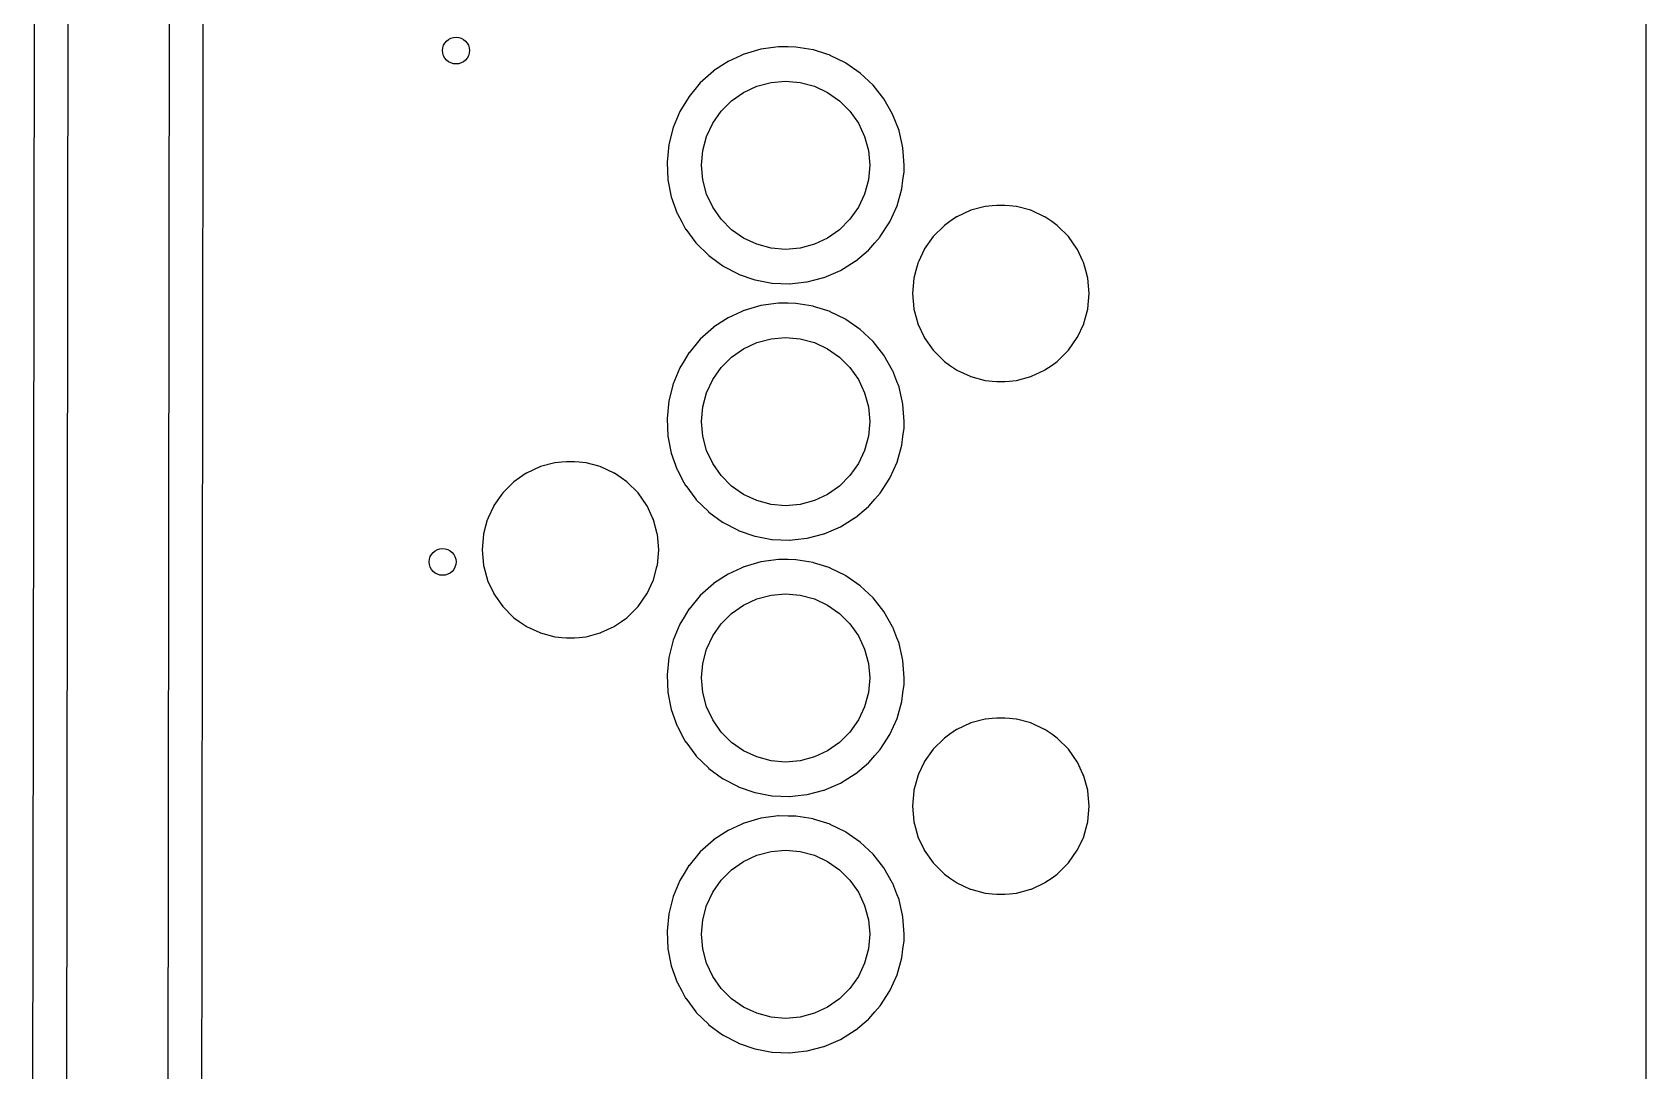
# Model space of a CAD drawing. Extents: x 4.65 to 6.59, y -5.22 to -3.28.
# Drawn here: x 5.646 to 6.59, y -4.778 to -4.17 of the extents above; entities that cross this region are included whole.
import ezdxf

# ---------------------------------------------------------------- set-up
doc = ezdxf.new("R2010")
doc.units = 0
doc.header["$MEASUREMENT"] = 0
doc.layers.add('BLACK', color=7, linetype='CONTINUOUS')

msp = doc.modelspace()

# ---------------------------------------------------------------- linework, layer by layer
at = {"layer": 'BLACK', "linetype": 'CONTINUOUS'}
for p, q in [((6.59012, -3.28004), (6.59012, -5.21012)), ((5.66564, -4.98835), (5.66732, -3.64305)), ((5.72638, -3.63783), (5.72469, -4.98842)), ((5.64728, -3.65527), (5.64646, -4.31404)), ((5.74564, -4.24641), (5.74583, -4.09641)), ((6.0607, -4.18394), (6.05296, -4.18751)), ((6.06213, -4.18328), (6.0607, -4.18394)), ((6.0623, -4.1832), (6.06213, -4.18328)), ((6.06213, -4.18328), (6.06213, -4.18328)), ((6.07218, -4.18032), (6.0623, -4.1832)), ((6.08238, -4.17893), (6.07218, -4.18032)), ((6.08256, -4.17893), (6.08238, -4.17893)), ((6.08819, -4.17901), (6.08256, -4.17893)), ((6.08256, -4.17893), (6.08256, -4.17893)), ((6.09267, -4.17907), (6.08819, -4.17901)), ((6.10282, -4.18072), (6.09267, -4.17907)), ((6.103, -4.18078), (6.10282, -4.18072)), ((6.11081, -4.18328), (6.103, -4.18078)), ((6.11262, -4.18386), (6.11081, -4.18328)), ((6.11279, -4.18394), (6.11262, -4.18386)), ((6.12169, -4.18833), (6.11279, -4.18394)), ((6.11279, -4.18394), (6.11279, -4.18394)), ((6.04435, -4.19315), (6.03667, -4.2)), ((6.0445, -4.19305), (6.04435, -4.19315)), ((6.05142, -4.18851), (6.0445, -4.19305)), ((6.0445, -4.19305), (6.0445, -4.19305)), ((6.05296, -4.18751), (6.05142, -4.18851)), ((6.12185, -4.18841), (6.12169, -4.18833)), ((6.13031, -4.19427), (6.12185, -4.18841)), ((6.03667, -4.2), (6.03009, -4.20791)), ((6.06201, -4.20561), (6.06978, -4.20198)), ((6.06978, -4.20198), (6.07807, -4.19976)), ((6.07807, -4.19976), (6.08661, -4.19902)), ((6.08661, -4.19902), (6.09516, -4.19976)), ((6.09516, -4.19976), (6.10345, -4.20198)), ((6.10345, -4.20198), (6.11122, -4.20561)), ((6.1378, -4.20132), (6.13031, -4.19427)), ((6.14417, -4.20941), (6.1378, -4.20132)), ((6.03009, -4.20791), (6.02475, -4.21671)), ((6.04892, -4.2166), (6.05498, -4.21053)), ((6.05498, -4.21053), (6.06201, -4.20561)), ((6.11122, -4.20561), (6.11825, -4.21053)), ((6.11825, -4.21053), (6.12431, -4.2166)), ((6.14928, -4.21834), (6.14417, -4.20941)), ((6.02475, -4.21671), (6.02078, -4.2262)), ((6.04399, -4.22362), (6.04892, -4.2166)), ((6.12431, -4.2166), (6.12923, -4.22362)), ((6.15301, -4.22793), (6.14928, -4.21834)), ((6.02078, -4.2262), (6.01824, -4.23617)), ((6.04037, -4.2314), (6.04399, -4.22362)), ((6.12923, -4.22362), (6.13286, -4.2314)), ((6.15305, -4.22811), (6.15301, -4.22793)), ((6.15483, -4.23599), (6.15305, -4.22811)), ((6.01824, -4.23617), (6.01721, -4.24641)), ((6.0374, -4.24823), (6.03815, -4.23968)), ((6.03815, -4.23968), (6.04037, -4.2314)), ((6.13286, -4.2314), (6.13508, -4.23968)), ((6.13508, -4.23968), (6.13583, -4.24823)), ((6.15528, -4.23797), (6.15483, -4.23599)), ((6.15604, -4.24823), (6.15528, -4.23797)), ((5.74554, -4.32323), (5.74564, -4.24641)), ((6.01721, -4.24641), (6.01771, -4.25669)), ((6.03815, -4.25677), (6.0374, -4.24823)), ((6.13583, -4.24823), (6.13508, -4.25677)), ((6.15595, -4.25186), (6.15604, -4.24823)), ((6.01771, -4.25669), (6.01971, -4.26678)), ((6.04037, -4.26506), (6.03815, -4.25677)), ((6.13508, -4.25677), (6.13286, -4.26506)), ((6.15465, -4.26207), (6.15531, -4.25687)), ((6.15531, -4.25687), (6.15593, -4.25199)), ((6.15593, -4.25198), (6.15595, -4.25186)), ((6.15593, -4.25199), (6.15593, -4.25198)), ((6.01971, -4.26678), (6.02319, -4.27647)), ((6.04399, -4.27283), (6.04037, -4.26506)), ((6.13286, -4.26506), (6.12923, -4.27283)), ((6.15185, -4.27197), (6.15465, -4.26207)), ((6.02319, -4.27647), (6.02328, -4.27663)), ((6.02328, -4.27663), (6.02582, -4.28136)), ((6.04892, -4.27986), (6.04399, -4.27283)), ((6.12923, -4.27283), (6.12431, -4.27986)), ((6.14763, -4.28136), (6.15185, -4.27197)), ((6.18674, -4.27844), (6.18282, -4.28119)), ((6.18694, -4.27835), (6.18674, -4.27844)), ((6.19472, -4.27473), (6.18694, -4.27835)), ((6.18694, -4.27835), (6.18694, -4.27835)), ((6.19491, -4.27463), (6.19472, -4.27473)), ((6.19472, -4.27473), (6.19472, -4.27473)), ((6.19512, -4.27458), (6.19491, -4.27463)), ((6.20341, -4.27236), (6.19512, -4.27458)), ((6.19512, -4.27458), (6.19512, -4.27458)), ((6.20362, -4.2723), (6.20341, -4.27236)), ((6.20341, -4.27236), (6.20341, -4.27236)), ((6.20754, -4.27196), (6.20362, -4.2723)), ((6.21024, -4.27172), (6.20754, -4.27196)), ((6.21035, -4.27171), (6.21024, -4.27172)), ((6.21024, -4.27172), (6.21024, -4.27172)), ((6.21485, -4.27171), (6.21035, -4.27171)), ((6.21495, -4.27172), (6.21485, -4.27171)), ((6.21766, -4.27196), (6.21495, -4.27172)), ((6.21495, -4.27172), (6.21495, -4.27172)), ((6.22158, -4.2723), (6.21766, -4.27196)), ((6.22179, -4.27236), (6.22158, -4.2723)), ((6.23008, -4.27458), (6.22179, -4.27236)), ((6.22179, -4.27236), (6.22179, -4.27236)), ((6.23029, -4.27463), (6.23008, -4.27458)), ((6.23008, -4.27458), (6.23008, -4.27458)), ((6.23048, -4.27473), (6.23029, -4.27463)), ((6.23826, -4.27835), (6.23048, -4.27473)), ((6.23048, -4.27473), (6.23048, -4.27473)), ((6.23845, -4.27844), (6.23826, -4.27835)), ((6.23826, -4.27835), (6.23826, -4.27835)), ((6.24237, -4.28119), (6.23845, -4.27844)), ((6.02582, -4.28136), (6.02806, -4.28553)), ((6.02806, -4.28553), (6.02817, -4.28568)), ((6.02817, -4.28568), (6.02817, -4.28568)), ((6.02817, -4.28568), (6.03411, -4.29363)), ((6.05498, -4.28593), (6.04892, -4.27986)), ((6.06201, -4.29085), (6.05498, -4.28593)), ((6.11825, -4.28593), (6.11122, -4.29085)), ((6.12431, -4.27986), (6.11825, -4.28593)), ((6.14206, -4.29001), (6.14763, -4.28136)), ((6.17936, -4.28361), (6.17298, -4.28999)), ((6.17954, -4.28349), (6.17936, -4.28361)), ((6.18282, -4.28119), (6.17954, -4.28349)), ((6.17954, -4.28349), (6.17954, -4.28349)), ((6.24566, -4.28349), (6.24237, -4.28119)), ((6.24584, -4.28361), (6.24566, -4.28349)), ((6.24566, -4.28349), (6.24566, -4.28349)), ((6.25221, -4.28999), (6.24584, -4.28361)), ((6.03411, -4.29363), (6.03411, -4.29363)), ((6.03411, -4.29363), (6.03422, -4.29378)), ((6.03422, -4.29378), (6.03435, -4.29391)), ((6.03435, -4.29391), (6.03435, -4.29391)), ((6.03435, -4.29391), (6.04139, -4.30089)), ((6.06978, -4.29447), (6.06201, -4.29085)), ((6.07807, -4.29669), (6.06978, -4.29447)), ((6.08661, -4.29744), (6.07807, -4.29669)), ((6.09516, -4.29669), (6.08661, -4.29744)), ((6.10345, -4.29447), (6.09516, -4.29669)), ((6.11122, -4.29085), (6.10345, -4.29447)), ((6.13528, -4.29775), (6.13889, -4.29363)), ((6.13889, -4.29363), (6.14194, -4.29015)), ((6.14194, -4.29015), (6.14206, -4.29001)), ((6.14194, -4.29015), (6.14194, -4.29015)), ((6.16781, -4.29737), (6.16772, -4.29757)), ((6.17298, -4.28999), (6.16781, -4.29737)), ((6.25738, -4.29737), (6.25221, -4.28999)), ((6.25747, -4.29757), (6.25738, -4.29737)), ((6.04139, -4.30089), (6.04153, -4.30102)), ((6.04153, -4.30102), (6.04167, -4.30113)), ((6.04167, -4.30113), (6.04167, -4.30113)), ((6.04167, -4.30113), (6.04769, -4.30554)), ((6.04769, -4.30554), (6.04982, -4.30711)), ((6.11867, -4.30981), (6.12742, -4.3044)), ((6.12742, -4.3044), (6.12756, -4.30428)), ((6.12756, -4.30428), (6.13514, -4.29787)), ((6.12756, -4.30428), (6.12756, -4.30428)), ((6.13514, -4.29787), (6.13528, -4.29775)), ((6.13514, -4.29787), (6.13514, -4.29787)), ((6.16395, -4.30575), (6.16284, -4.30988)), ((6.164, -4.30554), (6.16395, -4.30575)), ((6.16395, -4.30575), (6.16395, -4.30575)), ((6.16459, -4.30428), (6.164, -4.30554)), ((6.16772, -4.29757), (6.16459, -4.30428)), ((6.16772, -4.29757), (6.16772, -4.29757)), ((6.2606, -4.30428), (6.25747, -4.29757)), ((6.25747, -4.29757), (6.25747, -4.29757)), ((6.26119, -4.30554), (6.2606, -4.30428)), ((6.26125, -4.30575), (6.26119, -4.30554)), ((6.26236, -4.30988), (6.26125, -4.30575)), ((6.26125, -4.30575), (6.26125, -4.30575)), ((5.64646, -4.31404), (5.64563, -4.97699)), ((6.04982, -4.30711), (6.04999, -4.30719)), ((6.04999, -4.30719), (6.04999, -4.30719)), ((6.04999, -4.30719), (6.05877, -4.31181)), ((6.05877, -4.31181), (6.05877, -4.31181)), ((6.05877, -4.31181), (6.05893, -4.3119)), ((6.05893, -4.3119), (6.06865, -4.31529)), ((6.06865, -4.31529), (6.06883, -4.31532)), ((6.06883, -4.31532), (6.07857, -4.31717)), ((6.09927, -4.31649), (6.10371, -4.31532)), ((6.10371, -4.31532), (6.10904, -4.31392)), ((6.10904, -4.31392), (6.10922, -4.31387)), ((6.10904, -4.31392), (6.10904, -4.31392)), ((6.10922, -4.31387), (6.11867, -4.30981)), ((6.16167, -4.31425), (6.16089, -4.32323)), ((6.16284, -4.30988), (6.16167, -4.31425)), ((6.26353, -4.31425), (6.26236, -4.30988)), ((6.26431, -4.32323), (6.26353, -4.31425)), ((5.74545, -4.39641), (5.74554, -4.32323)), ((6.07857, -4.31717), (6.07857, -4.31717)), ((6.07857, -4.31717), (6.07875, -4.31721)), ((6.07875, -4.31721), (6.0839, -4.31741)), ((6.0839, -4.31741), (6.08885, -4.31761)), ((6.08885, -4.31761), (6.08885, -4.31761)), ((6.08885, -4.31761), (6.08904, -4.31761)), ((6.08904, -4.31761), (6.09216, -4.31727)), ((6.09216, -4.31727), (6.09908, -4.31651)), ((6.09908, -4.31651), (6.09927, -4.31649)), ((6.09908, -4.31651), (6.09908, -4.31651)), ((6.16089, -4.32323), (6.16167, -4.33221)), ((6.26353, -4.33221), (6.26431, -4.32323)), ((6.0607, -4.33394), (6.05296, -4.33751)), ((6.06213, -4.33328), (6.0607, -4.33394)), ((6.0623, -4.3332), (6.06213, -4.33328)), ((6.06213, -4.33328), (6.06213, -4.33328)), ((6.07218, -4.33032), (6.0623, -4.3332)), ((6.08238, -4.32893), (6.07218, -4.33032)), ((6.08256, -4.32893), (6.08238, -4.32893)), ((6.08819, -4.32901), (6.08256, -4.32893)), ((6.08256, -4.32893), (6.08256, -4.32893)), ((6.09267, -4.32907), (6.08819, -4.32901)), ((6.10282, -4.33072), (6.09267, -4.32907)), ((6.103, -4.33078), (6.10282, -4.33072)), ((6.11081, -4.33328), (6.103, -4.33078)), ((6.11262, -4.33386), (6.11081, -4.33328)), ((6.11279, -4.33394), (6.11262, -4.33386)), ((6.12169, -4.33833), (6.11279, -4.33394)), ((6.11279, -4.33394), (6.11279, -4.33394)), ((6.16167, -4.33221), (6.16173, -4.33242)), ((6.16173, -4.33242), (6.16173, -4.33242)), ((6.16173, -4.33242), (6.1621, -4.3338)), ((6.1621, -4.3338), (6.164, -4.34092)), ((6.26119, -4.34092), (6.2631, -4.3338)), ((6.2631, -4.3338), (6.26347, -4.33242)), ((6.26347, -4.33242), (6.26353, -4.33221)), ((6.26347, -4.33242), (6.26347, -4.33242)), ((6.04435, -4.34315), (6.03667, -4.35)), ((6.0445, -4.34305), (6.04435, -4.34315)), ((6.05142, -4.33851), (6.0445, -4.34305)), ((6.0445, -4.34305), (6.0445, -4.34305)), ((6.05296, -4.33751), (6.05142, -4.33851)), ((6.12185, -4.33841), (6.12169, -4.33833)), ((6.13031, -4.34427), (6.12185, -4.33841)), ((6.1378, -4.35132), (6.13031, -4.34427)), ((6.164, -4.34092), (6.1641, -4.34111)), ((6.1641, -4.34111), (6.1641, -4.34111)), ((6.1641, -4.34111), (6.16772, -4.34889)), ((6.25747, -4.34889), (6.2611, -4.34111)), ((6.2611, -4.34111), (6.26119, -4.34092)), ((6.2611, -4.34111), (6.2611, -4.34111)), ((6.03667, -4.35), (6.03009, -4.35791)), ((6.06201, -4.35561), (6.06978, -4.35198)), ((6.06978, -4.35198), (6.07807, -4.34976)), ((6.07807, -4.34976), (6.08661, -4.34902)), ((6.08661, -4.34902), (6.09516, -4.34976)), ((6.09516, -4.34976), (6.10345, -4.35198)), ((6.10345, -4.35198), (6.11122, -4.35561)), ((6.14417, -4.35941), (6.1378, -4.35132)), ((6.16772, -4.34889), (6.16772, -4.34889)), ((6.16772, -4.34889), (6.16781, -4.34908)), ((6.16781, -4.34908), (6.17298, -4.35647)), ((6.25221, -4.35647), (6.25738, -4.34908)), ((6.25738, -4.34908), (6.25747, -4.34889)), ((6.25747, -4.34889), (6.25747, -4.34889)), ((6.02719, -4.36269), (6.02475, -4.36671)), ((6.03, -4.35807), (6.02719, -4.36269)), ((6.03009, -4.35791), (6.03, -4.35807)), ((6.04892, -4.3666), (6.05498, -4.36053)), ((6.05498, -4.36053), (6.06201, -4.35561)), ((6.11122, -4.35561), (6.11825, -4.36053)), ((6.11825, -4.36053), (6.12431, -4.3666)), ((6.14928, -4.36834), (6.14417, -4.35941)), ((6.17298, -4.35647), (6.17936, -4.36284)), ((6.17936, -4.36284), (6.17954, -4.36297)), ((6.17954, -4.36297), (6.17954, -4.36297)), ((6.17954, -4.36297), (6.18261, -4.36512)), ((6.24258, -4.36512), (6.24566, -4.36297)), ((6.24566, -4.36297), (6.24584, -4.36284)), ((6.24566, -4.36297), (6.24566, -4.36297)), ((6.24584, -4.36284), (6.25221, -4.35647)), ((6.02475, -4.36671), (6.02078, -4.3762)), ((6.04399, -4.37362), (6.04892, -4.3666)), ((6.12431, -4.3666), (6.12923, -4.37362)), ((6.14934, -4.36851), (6.14928, -4.36834)), ((6.15177, -4.37474), (6.14934, -4.36851)), ((6.14934, -4.36851), (6.14934, -4.36851)), ((6.18261, -4.36512), (6.18674, -4.36801)), ((6.18674, -4.36801), (6.18694, -4.3681)), ((6.18694, -4.3681), (6.18694, -4.3681)), ((6.18694, -4.3681), (6.19472, -4.37173)), ((6.19472, -4.37173), (6.19491, -4.37182)), ((6.19491, -4.37182), (6.19512, -4.37188)), ((6.19512, -4.37188), (6.19512, -4.37188)), ((6.19512, -4.37188), (6.20341, -4.3741)), ((6.22179, -4.3741), (6.23008, -4.37188)), ((6.23008, -4.37188), (6.23029, -4.37182)), ((6.23008, -4.37188), (6.23008, -4.37188)), ((6.23029, -4.37182), (6.23048, -4.37173)), ((6.23048, -4.37173), (6.23826, -4.3681)), ((6.23826, -4.3681), (6.23845, -4.36801)), ((6.23826, -4.3681), (6.23826, -4.3681)), ((6.23845, -4.36801), (6.24258, -4.36512)), ((6.02078, -4.3762), (6.01824, -4.38617)), ((6.03815, -4.38968), (6.04037, -4.3814)), ((6.04037, -4.3814), (6.04399, -4.37362)), ((6.12923, -4.37362), (6.13286, -4.3814)), ((6.13286, -4.3814), (6.13508, -4.38968)), ((6.15301, -4.37793), (6.15177, -4.37474)), ((6.15305, -4.37811), (6.15301, -4.37793)), ((6.15483, -4.38599), (6.15305, -4.37811)), ((6.20341, -4.3741), (6.20341, -4.3741)), ((6.20341, -4.3741), (6.20362, -4.37416)), ((6.20362, -4.37416), (6.20754, -4.3745)), ((6.20754, -4.3745), (6.21024, -4.37473)), ((6.21024, -4.37473), (6.21024, -4.37473)), ((6.21024, -4.37473), (6.21035, -4.37474)), ((6.21035, -4.37474), (6.21485, -4.37474)), ((6.21485, -4.37474), (6.21495, -4.37473)), ((6.21495, -4.37473), (6.21766, -4.3745)), ((6.21495, -4.37473), (6.21495, -4.37473)), ((6.21766, -4.3745), (6.22158, -4.37416)), ((6.22158, -4.37416), (6.22179, -4.3741)), ((6.22179, -4.3741), (6.22179, -4.3741)), ((6.01824, -4.38617), (6.01721, -4.39641)), ((6.0374, -4.39823), (6.03815, -4.38968)), ((6.13508, -4.38968), (6.13583, -4.39823)), ((6.15528, -4.38797), (6.15483, -4.38599)), ((6.15604, -4.39823), (6.15528, -4.38797)), ((5.74536, -4.47323), (5.74545, -4.39641)), ((6.01721, -4.39641), (6.01771, -4.40669)), ((6.03815, -4.40677), (6.0374, -4.39823)), ((6.13583, -4.39823), (6.13508, -4.40677)), ((6.15595, -4.40186), (6.15604, -4.39823)), ((6.01771, -4.40669), (6.01971, -4.41678)), ((6.04037, -4.41506), (6.03815, -4.40677)), ((6.13508, -4.40677), (6.13286, -4.41506)), ((6.15465, -4.41207), (6.15531, -4.40687)), ((6.15531, -4.40687), (6.15593, -4.40199)), ((6.15593, -4.40198), (6.15595, -4.40186)), ((6.15593, -4.40199), (6.15593, -4.40198)), ((6.01971, -4.41678), (6.02319, -4.42647)), ((6.04399, -4.42283), (6.04037, -4.41506)), ((6.13286, -4.41506), (6.12923, -4.42283)), ((6.15185, -4.42197), (6.15465, -4.41207)), ((5.93477, -4.42844), (5.93085, -4.43119)), ((5.93497, -4.42835), (5.93477, -4.42844)), ((5.94275, -4.42473), (5.93497, -4.42835)), ((5.93497, -4.42835), (5.93497, -4.42835)), ((5.94294, -4.42463), (5.94275, -4.42473)), ((5.94275, -4.42473), (5.94275, -4.42473)), ((5.94315, -4.42458), (5.94294, -4.42463)), ((5.95144, -4.42236), (5.94315, -4.42458)), ((5.94315, -4.42458), (5.94315, -4.42458)), ((5.95165, -4.4223), (5.95144, -4.42236)), ((5.95144, -4.42236), (5.95144, -4.42236)), ((5.95557, -4.42196), (5.95165, -4.4223)), ((5.95827, -4.42172), (5.95557, -4.42196)), ((5.95838, -4.42171), (5.95827, -4.42172)), ((5.95827, -4.42172), (5.95827, -4.42172)), ((5.96288, -4.42171), (5.95838, -4.42171)), ((5.96299, -4.42172), (5.96288, -4.42171)), ((5.96569, -4.42196), (5.96299, -4.42172)), ((5.96299, -4.42172), (5.96299, -4.42172)), ((5.96961, -4.4223), (5.96569, -4.42196)), ((5.96982, -4.42236), (5.96961, -4.4223)), ((5.97811, -4.42458), (5.96982, -4.42236)), ((5.96982, -4.42236), (5.96982, -4.42236)), ((5.97832, -4.42463), (5.97811, -4.42458)), ((5.97811, -4.42458), (5.97811, -4.42458)), ((5.97851, -4.42473), (5.97832, -4.42463)), ((5.98629, -4.42835), (5.97851, -4.42473)), ((5.97851, -4.42473), (5.97851, -4.42473)), ((5.98649, -4.42844), (5.98629, -4.42835)), ((5.98629, -4.42835), (5.98629, -4.42835)), ((5.99041, -4.43119), (5.98649, -4.42844)), ((6.02319, -4.42647), (6.02328, -4.42663)), ((6.02328, -4.42663), (6.02711, -4.43377)), ((6.04892, -4.42986), (6.04399, -4.42283)), ((6.12923, -4.42283), (6.12431, -4.42986)), ((6.14763, -4.43136), (6.15185, -4.42197)), ((5.92739, -4.43361), (5.92102, -4.43999)), ((5.92757, -4.43349), (5.92739, -4.43361)), ((5.93085, -4.43119), (5.92757, -4.43349)), ((5.92757, -4.43349), (5.92757, -4.43349)), ((5.99369, -4.43349), (5.99041, -4.43119)), ((5.99387, -4.43361), (5.99369, -4.43349)), ((5.99369, -4.43349), (5.99369, -4.43349)), ((6.00024, -4.43999), (5.99387, -4.43361)), ((6.02711, -4.43377), (6.02806, -4.43553)), ((6.02806, -4.43553), (6.02817, -4.43568)), ((6.02817, -4.43568), (6.02817, -4.43568)), ((6.02817, -4.43568), (6.03411, -4.44363)), ((6.05498, -4.43593), (6.04892, -4.42986)), ((6.06201, -4.44085), (6.05498, -4.43593)), ((6.11825, -4.43593), (6.11122, -4.44085)), ((6.12431, -4.42986), (6.11825, -4.43593)), ((6.14206, -4.44001), (6.14763, -4.43136)), ((5.91575, -4.44757), (5.91253, -4.45449)), ((5.91585, -4.44737), (5.91575, -4.44757)), ((5.91575, -4.44757), (5.91575, -4.44757)), ((5.92102, -4.43999), (5.91585, -4.44737)), ((6.00541, -4.44737), (6.00024, -4.43999)), ((6.00551, -4.44757), (6.00541, -4.44737)), ((6.00873, -4.45449), (6.00551, -4.44757)), ((6.00551, -4.44757), (6.00551, -4.44757)), ((6.03411, -4.44363), (6.03411, -4.44363)), ((6.03411, -4.44363), (6.03422, -4.44378)), ((6.03422, -4.44378), (6.03435, -4.44391)), ((6.03435, -4.44391), (6.03435, -4.44391)), ((6.03435, -4.44391), (6.04139, -4.45089)), ((6.06978, -4.44447), (6.06201, -4.44085)), ((6.07807, -4.44669), (6.06978, -4.44447)), ((6.08661, -4.44744), (6.07807, -4.44669)), ((6.09516, -4.44669), (6.08661, -4.44744)), ((6.10345, -4.44447), (6.09516, -4.44669)), ((6.11122, -4.44085), (6.10345, -4.44447)), ((6.12756, -4.45428), (6.13514, -4.44787)), ((6.13514, -4.44787), (6.13528, -4.44775)), ((6.13514, -4.44787), (6.13514, -4.44787)), ((6.13528, -4.44775), (6.13889, -4.44363)), ((6.13889, -4.44363), (6.14194, -4.44015)), ((6.14194, -4.44015), (6.14206, -4.44001)), ((6.14194, -4.44015), (6.14194, -4.44015)), ((5.91198, -4.45575), (5.90979, -4.46392)), ((5.91204, -4.45554), (5.91198, -4.45575)), ((5.91198, -4.45575), (5.91198, -4.45575)), ((5.91253, -4.45449), (5.91204, -4.45554)), ((6.00922, -4.45554), (6.00873, -4.45449)), ((6.00928, -4.45575), (6.00922, -4.45554)), ((6.01147, -4.46392), (6.00928, -4.45575)), ((6.00928, -4.45575), (6.00928, -4.45575)), ((6.04139, -4.45089), (6.04153, -4.45102)), ((6.04153, -4.45102), (6.04167, -4.45113)), ((6.04167, -4.45113), (6.04167, -4.45113)), ((6.04167, -4.45113), (6.04968, -4.457)), ((6.04968, -4.457), (6.04982, -4.45711)), ((6.04982, -4.45711), (6.04999, -4.45719)), ((6.04999, -4.45719), (6.04999, -4.45719)), ((6.04999, -4.45719), (6.05877, -4.46181)), ((6.11867, -4.45981), (6.12742, -4.4544)), ((6.12742, -4.4544), (6.12756, -4.45428)), ((6.12756, -4.45428), (6.12756, -4.45428)), ((5.9097, -4.46425), (5.90892, -4.47323)), ((5.90979, -4.46392), (5.9097, -4.46425)), ((6.01156, -4.46425), (6.01147, -4.46392)), ((6.01234, -4.47323), (6.01156, -4.46425)), ((6.05877, -4.46181), (6.05877, -4.46181)), ((6.05877, -4.46181), (6.05893, -4.4619)), ((6.05893, -4.4619), (6.06865, -4.46529)), ((6.06865, -4.46529), (6.06883, -4.46532)), ((6.06883, -4.46532), (6.07857, -4.46717)), ((6.07857, -4.46717), (6.07857, -4.46717)), ((6.07857, -4.46717), (6.07875, -4.46721)), ((6.07875, -4.46721), (6.0839, -4.46741)), ((6.0839, -4.46741), (6.08885, -4.46761)), ((6.08904, -4.46761), (6.09216, -4.46727)), ((6.09216, -4.46727), (6.09908, -4.46651)), ((6.09908, -4.46651), (6.09927, -4.46649)), ((6.09908, -4.46651), (6.09908, -4.46651)), ((6.09927, -4.46649), (6.10371, -4.46532)), ((6.10371, -4.46532), (6.10904, -4.46392)), ((6.10904, -4.46392), (6.10922, -4.46387)), ((6.10904, -4.46392), (6.10904, -4.46392)), ((6.10922, -4.46387), (6.11867, -4.45981)), ((5.74527, -4.54641), (5.74536, -4.47323)), ((5.90892, -4.47323), (5.9097, -4.48221)), ((6.01156, -4.48221), (6.01234, -4.47323)), ((6.08885, -4.46761), (6.08885, -4.46761)), ((6.08885, -4.46761), (6.08904, -4.46761)), ((5.9097, -4.48221), (5.90976, -4.48242)), ((5.90976, -4.48242), (5.90976, -4.48242)), ((5.90976, -4.48242), (5.91013, -4.4838)), ((5.91013, -4.4838), (5.91204, -4.49092)), ((6.00922, -4.49092), (6.01113, -4.4838)), ((6.01113, -4.4838), (6.0115, -4.48242)), ((6.0115, -4.48242), (6.01156, -4.48221)), ((6.0115, -4.48242), (6.0115, -4.48242)), ((6.0607, -4.48394), (6.05296, -4.48751)), ((6.06213, -4.48328), (6.0607, -4.48394)), ((6.0623, -4.4832), (6.06213, -4.48328)), ((6.06213, -4.48328), (6.06213, -4.48328)), ((6.07218, -4.48032), (6.0623, -4.4832)), ((6.08238, -4.47893), (6.07218, -4.48032)), ((6.08256, -4.47893), (6.08238, -4.47893)), ((6.08819, -4.47901), (6.08256, -4.47893)), ((6.08256, -4.47893), (6.08256, -4.47893)), ((6.09267, -4.47907), (6.08819, -4.47901)), ((6.10282, -4.48072), (6.09267, -4.47907)), ((6.103, -4.48078), (6.10282, -4.48072)), ((6.11081, -4.48328), (6.103, -4.48078)), ((6.11262, -4.48386), (6.11081, -4.48328)), ((6.11279, -4.48394), (6.11262, -4.48386)), ((6.12169, -4.48833), (6.11279, -4.48394)), ((6.11279, -4.48394), (6.11279, -4.48394)), ((5.91204, -4.49092), (5.91213, -4.49111)), ((5.91213, -4.49111), (5.91213, -4.49111)), ((5.91213, -4.49111), (5.91575, -4.49889)), ((6.00551, -4.49889), (6.00913, -4.49111)), ((6.00913, -4.49111), (6.00922, -4.49092)), ((6.00913, -4.49111), (6.00913, -4.49111)), ((6.04435, -4.49315), (6.03667, -4.5)), ((6.0445, -4.49305), (6.04435, -4.49315)), ((6.05142, -4.48851), (6.0445, -4.49305)), ((6.0445, -4.49305), (6.0445, -4.49305)), ((6.05296, -4.48751), (6.05142, -4.48851)), ((6.12185, -4.48841), (6.12169, -4.48833)), ((6.13031, -4.49427), (6.12185, -4.48841)), ((6.1378, -4.50132), (6.13031, -4.49427)), ((5.91575, -4.49889), (5.91575, -4.49889)), ((5.91575, -4.49889), (5.91585, -4.49908)), ((5.91585, -4.49908), (5.92102, -4.50647)), ((6.00024, -4.50647), (6.00541, -4.49908)), ((6.00541, -4.49908), (6.00551, -4.49889)), ((6.00551, -4.49889), (6.00551, -4.49889)), ((6.03667, -4.5), (6.03009, -4.50791)), ((6.06201, -4.50561), (6.06978, -4.50198)), ((6.06978, -4.50198), (6.07807, -4.49976)), ((6.07807, -4.49976), (6.08661, -4.49902)), ((6.08661, -4.49902), (6.09516, -4.49976)), ((6.09516, -4.49976), (6.10345, -4.50198)), ((6.10345, -4.50198), (6.11122, -4.50561)), ((6.14417, -4.50941), (6.1378, -4.50132)), ((5.92102, -4.50647), (5.92739, -4.51284)), ((5.92739, -4.51284), (5.92757, -4.51297)), ((5.92757, -4.51297), (5.92757, -4.51297)), ((5.92757, -4.51297), (5.93065, -4.51512)), ((5.99061, -4.51512), (5.99369, -4.51297)), ((5.99369, -4.51297), (5.99387, -4.51284)), ((5.99369, -4.51297), (5.99369, -4.51297)), ((5.99387, -4.51284), (6.00024, -4.50647)), ((6.02719, -4.51269), (6.02475, -4.51671)), ((6.03, -4.50807), (6.02719, -4.51269)), ((6.03009, -4.50791), (6.03, -4.50807)), ((6.04892, -4.5166), (6.05498, -4.51053)), ((6.05498, -4.51053), (6.06201, -4.50561)), ((6.11122, -4.50561), (6.11825, -4.51053)), ((6.11825, -4.51053), (6.12431, -4.5166)), ((6.14928, -4.51834), (6.14417, -4.50941)), ((5.93065, -4.51512), (5.93477, -4.51801)), ((5.93477, -4.51801), (5.93497, -4.5181)), ((5.93497, -4.5181), (5.93497, -4.5181)), ((5.93497, -4.5181), (5.94275, -4.52173)), ((5.94275, -4.52173), (5.94294, -4.52182)), ((5.94294, -4.52182), (5.94315, -4.52188)), ((5.94315, -4.52188), (5.94315, -4.52188)), ((5.94315, -4.52188), (5.95144, -4.5241)), ((5.95144, -4.5241), (5.95144, -4.5241)), ((5.95144, -4.5241), (5.95165, -4.52416)), ((5.96961, -4.52416), (5.96982, -4.5241)), ((5.96982, -4.5241), (5.97811, -4.52188)), ((5.96982, -4.5241), (5.96982, -4.5241)), ((5.97811, -4.52188), (5.97832, -4.52182)), ((5.97811, -4.52188), (5.97811, -4.52188)), ((5.97832, -4.52182), (5.97851, -4.52173)), ((5.97851, -4.52173), (5.98629, -4.5181)), ((5.98629, -4.5181), (5.98649, -4.51801)), ((5.98629, -4.5181), (5.98629, -4.5181)), ((5.98649, -4.51801), (5.99061, -4.51512)), ((6.02475, -4.51671), (6.02078, -4.5262)), ((6.04037, -4.5314), (6.04399, -4.52362)), ((6.04399, -4.52362), (6.04892, -4.5166)), ((6.12431, -4.5166), (6.12923, -4.52362)), ((6.12923, -4.52362), (6.13286, -4.5314)), ((6.14934, -4.51851), (6.14928, -4.51834)), ((6.15177, -4.52474), (6.14934, -4.51851)), ((6.14934, -4.51851), (6.14934, -4.51851)), ((5.95165, -4.52416), (5.95557, -4.5245)), ((5.95557, -4.5245), (5.95827, -4.52473)), ((5.95827, -4.52473), (5.95827, -4.52473)), ((5.95827, -4.52473), (5.95838, -4.52474)), ((5.95838, -4.52474), (5.96288, -4.52474)), ((5.96288, -4.52474), (5.96299, -4.52473)), ((5.96299, -4.52473), (5.96569, -4.5245)), ((5.96299, -4.52473), (5.96299, -4.52473)), ((5.96569, -4.5245), (5.96961, -4.52416)), ((6.02078, -4.5262), (6.01824, -4.53617)), ((6.03815, -4.53968), (6.04037, -4.5314)), ((6.13286, -4.5314), (6.13508, -4.53968)), ((6.15301, -4.52793), (6.15177, -4.52474)), ((6.15305, -4.52811), (6.15301, -4.52793)), ((6.15483, -4.53599), (6.15305, -4.52811)), ((6.01824, -4.53617), (6.01721, -4.54641)), ((6.0374, -4.54823), (6.03815, -4.53968)), ((6.13508, -4.53968), (6.13583, -4.54823)), ((6.15528, -4.53797), (6.15483, -4.53599)), ((6.15604, -4.54823), (6.15528, -4.53797)), ((5.74517, -4.62323), (5.74527, -4.54641)), ((6.01721, -4.54641), (6.01771, -4.55669)), ((6.03815, -4.55677), (6.0374, -4.54823)), ((6.13583, -4.54823), (6.13508, -4.55677)), ((6.15531, -4.55687), (6.15593, -4.55199)), ((6.15593, -4.55198), (6.15595, -4.55186)), ((6.15593, -4.55199), (6.15593, -4.55198)), ((6.15595, -4.55186), (6.15604, -4.54823)), ((6.01771, -4.55669), (6.01971, -4.56678)), ((6.04037, -4.56506), (6.03815, -4.55677)), ((6.13508, -4.55677), (6.13286, -4.56506)), ((6.15465, -4.56207), (6.15531, -4.55687)), ((6.01971, -4.56678), (6.02319, -4.57647)), ((6.04399, -4.57283), (6.04037, -4.56506)), ((6.13286, -4.56506), (6.12923, -4.57283)), ((6.15185, -4.57197), (6.15465, -4.56207)), ((6.02319, -4.57647), (6.02328, -4.57663)), ((6.02328, -4.57663), (6.02711, -4.58377)), ((6.04892, -4.57986), (6.04399, -4.57283)), ((6.05498, -4.58593), (6.04892, -4.57986)), ((6.12431, -4.57986), (6.11825, -4.58593)), ((6.12923, -4.57283), (6.12431, -4.57986)), ((6.14763, -4.58136), (6.15185, -4.57197)), ((6.18674, -4.57844), (6.18282, -4.58119)), ((6.18694, -4.57835), (6.18674, -4.57844)), ((6.19472, -4.57473), (6.18694, -4.57835)), ((6.18694, -4.57835), (6.18694, -4.57835)), ((6.19491, -4.57463), (6.19472, -4.57473)), ((6.19472, -4.57473), (6.19472, -4.57473)), ((6.19512, -4.57458), (6.19491, -4.57463)), ((6.20341, -4.57236), (6.19512, -4.57458)), ((6.19512, -4.57458), (6.19512, -4.57458)), ((6.20362, -4.5723), (6.20341, -4.57236)), ((6.20341, -4.57236), (6.20341, -4.57236)), ((6.20754, -4.57196), (6.20362, -4.5723)), ((6.21024, -4.57172), (6.20754, -4.57196)), ((6.21035, -4.57171), (6.21024, -4.57172)), ((6.21024, -4.57172), (6.21024, -4.57172)), ((6.21485, -4.57171), (6.21035, -4.57171)), ((6.21495, -4.57172), (6.21485, -4.57171)), ((6.21766, -4.57196), (6.21495, -4.57172)), ((6.21495, -4.57172), (6.21495, -4.57172)), ((6.22158, -4.5723), (6.21766, -4.57196)), ((6.22179, -4.57236), (6.22158, -4.5723)), ((6.23008, -4.57458), (6.22179, -4.57236)), ((6.22179, -4.57236), (6.22179, -4.57236)), ((6.23029, -4.57463), (6.23008, -4.57458)), ((6.23008, -4.57458), (6.23008, -4.57458)), ((6.23048, -4.57473), (6.23029, -4.57463)), ((6.23826, -4.57835), (6.23048, -4.57473)), ((6.23048, -4.57473), (6.23048, -4.57473)), ((6.23845, -4.57844), (6.23826, -4.57835)), ((6.23826, -4.57835), (6.23826, -4.57835)), ((6.24237, -4.58119), (6.23845, -4.57844)), ((6.02711, -4.58377), (6.02806, -4.58553)), ((6.02806, -4.58553), (6.02817, -4.58568)), ((6.02817, -4.58568), (6.02817, -4.58568)), ((6.02817, -4.58568), (6.03411, -4.59363)), ((6.06201, -4.59085), (6.05498, -4.58593)), ((6.11825, -4.58593), (6.11122, -4.59085)), ((6.13889, -4.59363), (6.14194, -4.59015)), ((6.14194, -4.59015), (6.14206, -4.59001)), ((6.14194, -4.59015), (6.14194, -4.59015)), ((6.14206, -4.59001), (6.14763, -4.58136)), ((6.17298, -4.58999), (6.16781, -4.59737)), ((6.17936, -4.58361), (6.17298, -4.58999)), ((6.17954, -4.58349), (6.17936, -4.58361)), ((6.18282, -4.58119), (6.17954, -4.58349)), ((6.17954, -4.58349), (6.17954, -4.58349)), ((6.24566, -4.58349), (6.24237, -4.58119)), ((6.24584, -4.58361), (6.24566, -4.58349)), ((6.24566, -4.58349), (6.24566, -4.58349)), ((6.25221, -4.58999), (6.24584, -4.58361)), ((6.25738, -4.59737), (6.25221, -4.58999)), ((6.03411, -4.59363), (6.03411, -4.59363)), ((6.03411, -4.59363), (6.03422, -4.59378)), ((6.03422, -4.59378), (6.03435, -4.59391)), ((6.03435, -4.59391), (6.03435, -4.59391)), ((6.03435, -4.59391), (6.04139, -4.60089)), ((6.06978, -4.59447), (6.06201, -4.59085)), ((6.07807, -4.59669), (6.06978, -4.59447)), ((6.08661, -4.59744), (6.07807, -4.59669)), ((6.09516, -4.59669), (6.08661, -4.59744)), ((6.10345, -4.59447), (6.09516, -4.59669)), ((6.11122, -4.59085), (6.10345, -4.59447)), ((6.12756, -4.60428), (6.13514, -4.59787)), ((6.13514, -4.59787), (6.13528, -4.59775)), ((6.13514, -4.59787), (6.13514, -4.59787)), ((6.13528, -4.59775), (6.13889, -4.59363)), ((6.16772, -4.59757), (6.16449, -4.60449)), ((6.16781, -4.59737), (6.16772, -4.59757)), ((6.16772, -4.59757), (6.16772, -4.59757)), ((6.25747, -4.59757), (6.25738, -4.59737)), ((6.2607, -4.60449), (6.25747, -4.59757)), ((6.25747, -4.59757), (6.25747, -4.59757)), ((6.04139, -4.60089), (6.04153, -4.60102)), ((6.04153, -4.60102), (6.04167, -4.60113)), ((6.04167, -4.60113), (6.04167, -4.60113)), ((6.04167, -4.60113), (6.04968, -4.607)), ((6.04968, -4.607), (6.04982, -4.60711)), ((6.04982, -4.60711), (6.04999, -4.60719)), ((6.04999, -4.60719), (6.04999, -4.60719)), ((6.04999, -4.60719), (6.05877, -4.61181)), ((6.11867, -4.60981), (6.12742, -4.6044)), ((6.12742, -4.6044), (6.12756, -4.60428)), ((6.12756, -4.60428), (6.12756, -4.60428)), ((6.16395, -4.60575), (6.16176, -4.61392)), ((6.164, -4.60554), (6.16395, -4.60575)), ((6.16395, -4.60575), (6.16395, -4.60575)), ((6.16449, -4.60449), (6.164, -4.60554)), ((6.26119, -4.60554), (6.2607, -4.60449)), ((6.26125, -4.60575), (6.26119, -4.60554)), ((6.26344, -4.61392), (6.26125, -4.60575)), ((6.26125, -4.60575), (6.26125, -4.60575)), ((6.05877, -4.61181), (6.05877, -4.61181)), ((6.05877, -4.61181), (6.05893, -4.6119)), ((6.05893, -4.6119), (6.06865, -4.61529)), ((6.06865, -4.61529), (6.06883, -4.61532)), ((6.06883, -4.61532), (6.07857, -4.61717)), ((6.07857, -4.61717), (6.07857, -4.61717)), ((6.07857, -4.61717), (6.07875, -4.61721)), ((6.07875, -4.61721), (6.0839, -4.61741)), ((6.0839, -4.61741), (6.08885, -4.61761)), ((6.08885, -4.61761), (6.08885, -4.61761)), ((6.08885, -4.61761), (6.08904, -4.61761)), ((6.08904, -4.61761), (6.09216, -4.61727)), ((6.09216, -4.61727), (6.09908, -4.61651)), ((6.09908, -4.61651), (6.09927, -4.61649)), ((6.09908, -4.61651), (6.09908, -4.61651)), ((6.09927, -4.61649), (6.10371, -4.61532)), ((6.10371, -4.61532), (6.10904, -4.61392)), ((6.10904, -4.61392), (6.10922, -4.61387)), ((6.10904, -4.61392), (6.10904, -4.61392)), ((6.10922, -4.61387), (6.11867, -4.60981)), ((6.16167, -4.61425), (6.16089, -4.62323)), ((6.16176, -4.61392), (6.16167, -4.61425)), ((6.26353, -4.61425), (6.26344, -4.61392)), ((6.26431, -4.62323), (6.26353, -4.61425)), ((5.74508, -4.69641), (5.74517, -4.62323)), ((6.16089, -4.62323), (6.16167, -4.63221)), ((6.26353, -4.63221), (6.26431, -4.62323)), ((6.0607, -4.63394), (6.05296, -4.63751)), ((6.06213, -4.63328), (6.0607, -4.63394)), ((6.0623, -4.6332), (6.06213, -4.63328)), ((6.06213, -4.63328), (6.06213, -4.63328)), ((6.07218, -4.63032), (6.0623, -4.6332)), ((6.08238, -4.62893), (6.07218, -4.63032)), ((6.08256, -4.62893), (6.08238, -4.62893)), ((6.08819, -4.62901), (6.08256, -4.62893)), ((6.08256, -4.62893), (6.08256, -4.62893)), ((6.09267, -4.62907), (6.08819, -4.62901)), ((6.10282, -4.63072), (6.09267, -4.62907)), ((6.103, -4.63078), (6.10282, -4.63072)), ((6.11081, -4.63328), (6.103, -4.63078)), ((6.11262, -4.63386), (6.11081, -4.63328)), ((6.11279, -4.63394), (6.11262, -4.63386)), ((6.12169, -4.63833), (6.11279, -4.63394)), ((6.11279, -4.63394), (6.11279, -4.63394)), ((6.16167, -4.63221), (6.16173, -4.63242)), ((6.16173, -4.63242), (6.16173, -4.63242)), ((6.16173, -4.63242), (6.1621, -4.6338)), ((6.1621, -4.6338), (6.164, -4.64092)), ((6.26119, -4.64092), (6.2631, -4.6338)), ((6.2631, -4.6338), (6.26347, -4.63242)), ((6.26347, -4.63242), (6.26353, -4.63221)), ((6.26347, -4.63242), (6.26347, -4.63242)), ((6.04435, -4.64315), (6.03667, -4.65)), ((6.0445, -4.64305), (6.04435, -4.64315)), ((6.05142, -4.63851), (6.0445, -4.64305)), ((6.0445, -4.64305), (6.0445, -4.64305)), ((6.05296, -4.63751), (6.05142, -4.63851)), ((6.12185, -4.63841), (6.12169, -4.63833)), ((6.13031, -4.64427), (6.12185, -4.63841)), ((6.1378, -4.65132), (6.13031, -4.64427)), ((6.164, -4.64092), (6.1641, -4.64111)), ((6.1641, -4.64111), (6.1641, -4.64111)), ((6.1641, -4.64111), (6.16772, -4.64889)), ((6.25747, -4.64889), (6.2611, -4.64111)), ((6.2611, -4.64111), (6.26119, -4.64092)), ((6.2611, -4.64111), (6.2611, -4.64111)), ((6.03667, -4.65), (6.03009, -4.65791)), ((6.05498, -4.66053), (6.06201, -4.65561)), ((6.06201, -4.65561), (6.06978, -4.65198)), ((6.06978, -4.65198), (6.07807, -4.64976)), ((6.07807, -4.64976), (6.08661, -4.64902)), ((6.08661, -4.64902), (6.09516, -4.64976)), ((6.09516, -4.64976), (6.10345, -4.65198)), ((6.10345, -4.65198), (6.11122, -4.65561)), ((6.11122, -4.65561), (6.11825, -4.66053)), ((6.14417, -4.65941), (6.1378, -4.65132)), ((6.16772, -4.64889), (6.16772, -4.64889)), ((6.16772, -4.64889), (6.16781, -4.64908)), ((6.16781, -4.64908), (6.17298, -4.65647)), ((6.25221, -4.65647), (6.25738, -4.64908)), ((6.25738, -4.64908), (6.25747, -4.64889)), ((6.25747, -4.64889), (6.25747, -4.64889)), ((6.02719, -4.66269), (6.02475, -4.66671)), ((6.03, -4.65807), (6.02719, -4.66269)), ((6.03009, -4.65791), (6.03, -4.65807)), ((6.04892, -4.6666), (6.05498, -4.66053)), ((6.11825, -4.66053), (6.12431, -4.6666)), ((6.14928, -4.66834), (6.14417, -4.65941)), ((6.17298, -4.65647), (6.17936, -4.66284)), ((6.17936, -4.66284), (6.17954, -4.66297)), ((6.17954, -4.66297), (6.17954, -4.66297)), ((6.17954, -4.66297), (6.18261, -4.66512)), ((6.18261, -4.66512), (6.18674, -4.66801)), ((6.23845, -4.66801), (6.24258, -4.66512)), ((6.24258, -4.66512), (6.24566, -4.66297)), ((6.24566, -4.66297), (6.24584, -4.66284)), ((6.24566, -4.66297), (6.24566, -4.66297)), ((6.24584, -4.66284), (6.25221, -4.65647)), ((6.02475, -4.66671), (6.02078, -4.6762)), ((6.04037, -4.6814), (6.04399, -4.67362)), ((6.04399, -4.67362), (6.04892, -4.6666)), ((6.12431, -4.6666), (6.12923, -4.67362)), ((6.12923, -4.67362), (6.13286, -4.6814)), ((6.14934, -4.66851), (6.14928, -4.66834)), ((6.15177, -4.67474), (6.14934, -4.66851)), ((6.14934, -4.66851), (6.14934, -4.66851)), ((6.15301, -4.67793), (6.15177, -4.67474)), ((6.18674, -4.66801), (6.18694, -4.6681)), ((6.18694, -4.6681), (6.18694, -4.6681)), ((6.18694, -4.6681), (6.19472, -4.67173)), ((6.19472, -4.67173), (6.19491, -4.67182)), ((6.19491, -4.67182), (6.19512, -4.67188)), ((6.19512, -4.67188), (6.19512, -4.67188)), ((6.19512, -4.67188), (6.20341, -4.6741)), ((6.20341, -4.6741), (6.20341, -4.6741)), ((6.20341, -4.6741), (6.20362, -4.67416)), ((6.20362, -4.67416), (6.20754, -4.6745)), ((6.20754, -4.6745), (6.21024, -4.67473)), ((6.21024, -4.67473), (6.21024, -4.67473)), ((6.21024, -4.67473), (6.21035, -4.67474)), ((6.21035, -4.67474), (6.21485, -4.67474)), ((6.21485, -4.67474), (6.21495, -4.67473)), ((6.21495, -4.67473), (6.21766, -4.6745)), ((6.21495, -4.67473), (6.21495, -4.67473)), ((6.21766, -4.6745), (6.22158, -4.67416)), ((6.22158, -4.67416), (6.22179, -4.6741)), ((6.22179, -4.6741), (6.23008, -4.67188)), ((6.22179, -4.6741), (6.22179, -4.6741)), ((6.23008, -4.67188), (6.23029, -4.67182)), ((6.23008, -4.67188), (6.23008, -4.67188)), ((6.23029, -4.67182), (6.23048, -4.67173)), ((6.23048, -4.67173), (6.23826, -4.6681)), ((6.23826, -4.6681), (6.23845, -4.66801)), ((6.23826, -4.6681), (6.23826, -4.6681)), ((6.02078, -4.6762), (6.01824, -4.68617)), ((6.03815, -4.68968), (6.04037, -4.6814)), ((6.13286, -4.6814), (6.13508, -4.68968)), ((6.15305, -4.67811), (6.15301, -4.67793)), ((6.15483, -4.68599), (6.15305, -4.67811)), ((6.01824, -4.68617), (6.01721, -4.69641)), ((6.0374, -4.69823), (6.03815, -4.68968)), ((6.13508, -4.68968), (6.13583, -4.69823)), ((6.15528, -4.68797), (6.15483, -4.68599)), ((6.15604, -4.69823), (6.15528, -4.68797)), ((5.74489, -4.84871), (5.74508, -4.69641)), ((6.01721, -4.69641), (6.01771, -4.70669)), ((6.03815, -4.70677), (6.0374, -4.69823)), ((6.13583, -4.69823), (6.13508, -4.70677)), ((6.15531, -4.70687), (6.15593, -4.70199)), ((6.15593, -4.70198), (6.15595, -4.70186)), ((6.15593, -4.70199), (6.15593, -4.70198)), ((6.15595, -4.70186), (6.15604, -4.69823)), ((6.01771, -4.70669), (6.01971, -4.71678)), ((6.04037, -4.71506), (6.03815, -4.70677)), ((6.13508, -4.70677), (6.13286, -4.71506)), ((6.15185, -4.72197), (6.15465, -4.71207)), ((6.15465, -4.71207), (6.15531, -4.70687)), ((6.01971, -4.71678), (6.02319, -4.72647)), ((6.04399, -4.72283), (6.04037, -4.71506)), ((6.13286, -4.71506), (6.12923, -4.72283)), ((6.14763, -4.73136), (6.15185, -4.72197)), ((6.02319, -4.72647), (6.02328, -4.72663)), ((6.02328, -4.72663), (6.02582, -4.73136)), ((6.02582, -4.73136), (6.02806, -4.73553)), ((6.04892, -4.72986), (6.04399, -4.72283)), ((6.05498, -4.73593), (6.04892, -4.72986)), ((6.12431, -4.72986), (6.11825, -4.73593)), ((6.12923, -4.72283), (6.12431, -4.72986)), ((6.14206, -4.74001), (6.14763, -4.73136)), ((6.02806, -4.73553), (6.02817, -4.73568)), ((6.02817, -4.73568), (6.02817, -4.73568)), ((6.02817, -4.73568), (6.03411, -4.74363)), ((6.06201, -4.74085), (6.05498, -4.73593)), ((6.06978, -4.74447), (6.06201, -4.74085)), ((6.11122, -4.74085), (6.10345, -4.74447)), ((6.11825, -4.73593), (6.11122, -4.74085)), ((6.13889, -4.74363), (6.14194, -4.74015)), ((6.14194, -4.74015), (6.14206, -4.74001)), ((6.14194, -4.74015), (6.14194, -4.74015)), ((6.03411, -4.74363), (6.03411, -4.74363)), ((6.03411, -4.74363), (6.03422, -4.74378)), ((6.03422, -4.74378), (6.03435, -4.74391)), ((6.03435, -4.74391), (6.03435, -4.74391)), ((6.03435, -4.74391), (6.04139, -4.75089)), ((6.07807, -4.74669), (6.06978, -4.74447)), ((6.08661, -4.74744), (6.07807, -4.74669)), ((6.09516, -4.74669), (6.08661, -4.74744)), ((6.10345, -4.74447), (6.09516, -4.74669)), ((6.12756, -4.75428), (6.13514, -4.74787)), ((6.13514, -4.74787), (6.13528, -4.74775)), ((6.13514, -4.74787), (6.13514, -4.74787)), ((6.13528, -4.74775), (6.13889, -4.74363)), ((6.04139, -4.75089), (6.04153, -4.75102)), ((6.04153, -4.75102), (6.04167, -4.75113)), ((6.04167, -4.75113), (6.04167, -4.75113)), ((6.04167, -4.75113), (6.04968, -4.757)), ((6.04968, -4.757), (6.04982, -4.75711)), ((6.04982, -4.75711), (6.04999, -4.75719)), ((6.04999, -4.75719), (6.04999, -4.75719)), ((6.04999, -4.75719), (6.05877, -4.76181)), ((6.10922, -4.76387), (6.11867, -4.75981)), ((6.11867, -4.75981), (6.12742, -4.7544)), ((6.12742, -4.7544), (6.12756, -4.75428)), ((6.12756, -4.75428), (6.12756, -4.75428)), ((6.05877, -4.76181), (6.05877, -4.76181)), ((6.05877, -4.76181), (6.05893, -4.7619)), ((6.05893, -4.7619), (6.06865, -4.76529)), ((6.06865, -4.76529), (6.06883, -4.76532)), ((6.06883, -4.76532), (6.07857, -4.76717)), ((6.07857, -4.76717), (6.07857, -4.76717)), ((6.07857, -4.76717), (6.07875, -4.76721)), ((6.07875, -4.76721), (6.0839, -4.76741)), ((6.0839, -4.76741), (6.08885, -4.76761)), ((6.08885, -4.76761), (6.08885, -4.76761)), ((6.08885, -4.76761), (6.08904, -4.76761)), ((6.08904, -4.76761), (6.09216, -4.76727)), ((6.09216, -4.76727), (6.09908, -4.76651)), ((6.09908, -4.76651), (6.09927, -4.76649)), ((6.09908, -4.76651), (6.09908, -4.76651)), ((6.09927, -4.76649), (6.10371, -4.76532)), ((6.10371, -4.76532), (6.10904, -4.76392)), ((6.10904, -4.76392), (6.10922, -4.76387)), ((6.10904, -4.76392), (6.10904, -4.76392))]:
    msp.add_line(p, q, dxfattribs=at)
at = {"layer": 'BLACK'}
for centre in [(5.8937, -4.1811), (5.88583, -4.48031)]:
    msp.add_circle(centre, 0.00787, dxfattribs=at)

doc.saveas('drawing.dxf')
